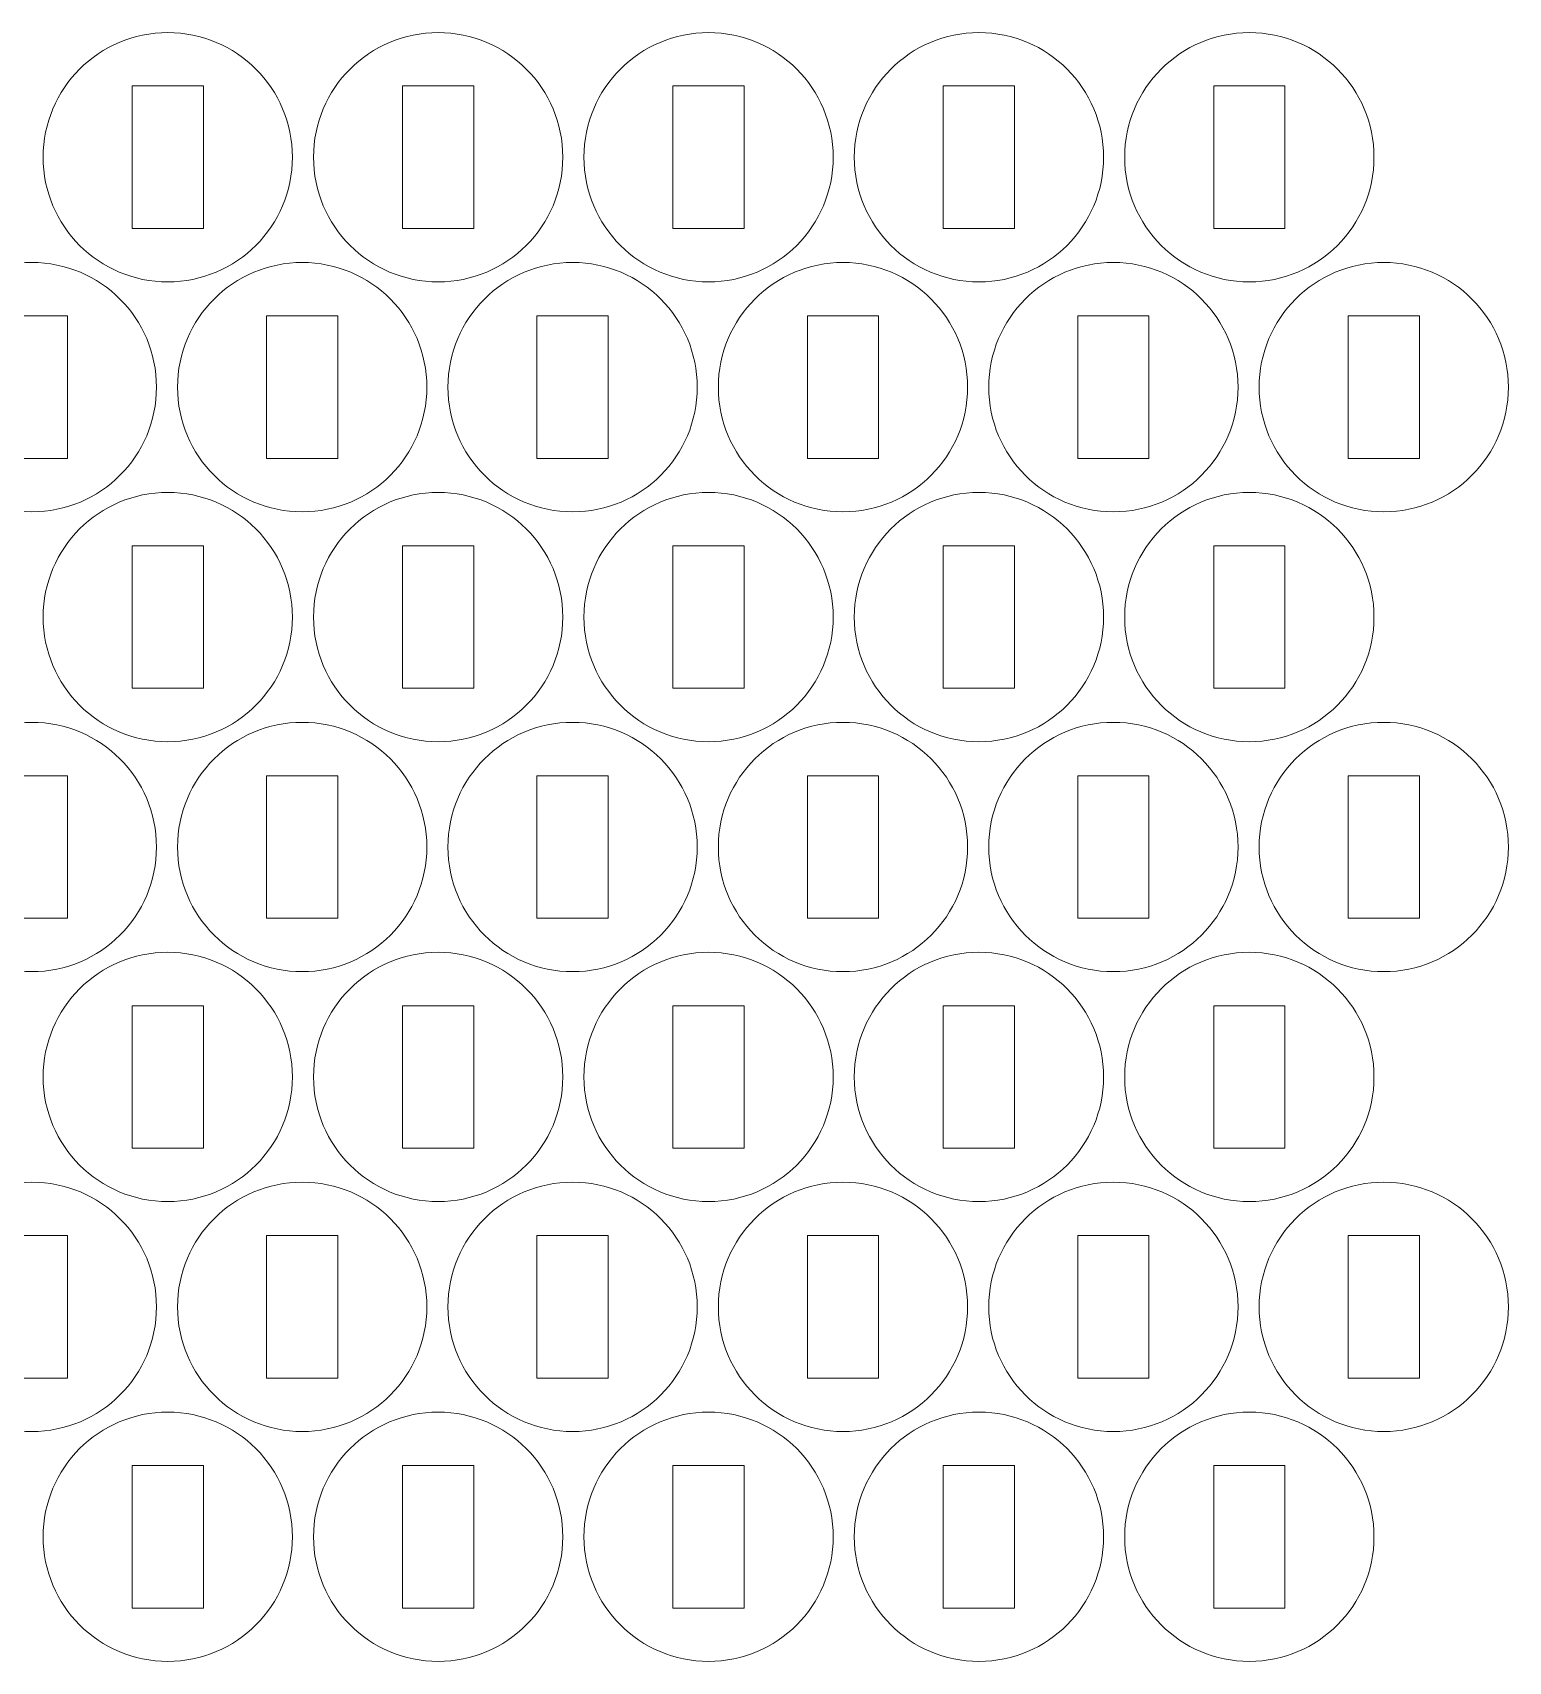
# Model space of a CAD drawing. Header units: millimetres. Extents: x -491 to 491, y -426 to 426.
# Drawn here: x 114.9 to 177.1, y -426 to -357.4 of the extents above; entities that cross this region are included whole.
import ezdxf

# ---------------------------------------------------------------- set-up
doc = ezdxf.new("R2010")
doc.units = ezdxf.units.MM
doc.header["$MEASUREMENT"] = 0
doc.layers.add('Camada 1', color=7, linetype='Continuous')

msp = doc.modelspace()

# ---------------------------------------------------------------- linework, layer by layer
at = {"layer": 'Camada 1', "lineweight": 20}
for points in [[(120.6238, -367.8988), (123.5233, -367.8988), (125.8738, -365.5483), (125.8738, -362.6488), (125.8738, -362.6488), (125.8738, -359.7493), (123.5233, -357.3988), (120.6238, -357.3988), (120.6238, -357.3988), (117.7243, -357.3988), (115.3738, -359.7493), (115.3738, -362.6488), (115.3738, -362.6488), (115.3738, -365.5483), (117.7243, -367.8988), (120.6238, -367.8988)], [(132.012, -367.8988), (134.9115, -367.8988), (137.262, -365.5483), (137.262, -362.6488), (137.262, -362.6488), (137.262, -359.7493), (134.9115, -357.3988), (132.012, -357.3988), (132.012, -357.3988), (129.1125, -357.3988), (126.762, -359.7493), (126.762, -362.6488), (126.762, -362.6488), (126.762, -365.5483), (129.1125, -367.8988), (132.012, -367.8988)], [(143.4002, -367.8988), (146.2997, -367.8988), (148.6502, -365.5483), (148.6502, -362.6488), (148.6502, -362.6488), (148.6502, -359.7493), (146.2997, -357.3988), (143.4002, -357.3988), (143.4002, -357.3988), (140.5007, -357.3988), (138.1502, -359.7493), (138.1502, -362.6488), (138.1502, -362.6488), (138.1502, -365.5483), (140.5007, -367.8988), (143.4002, -367.8988)], [(154.7884, -367.8988), (157.6879, -367.8988), (160.0384, -365.5483), (160.0384, -362.6488), (160.0384, -362.6488), (160.0384, -359.7493), (157.6879, -357.3988), (154.7884, -357.3988), (154.7884, -357.3988), (151.8889, -357.3988), (149.5384, -359.7493), (149.5384, -362.6488), (149.5384, -362.6488), (149.5384, -365.5483), (151.8889, -367.8988), (154.7884, -367.8988)], [(166.1766, -367.8988), (169.0761, -367.8988), (171.4266, -365.5483), (171.4266, -362.6488), (171.4266, -362.6488), (171.4266, -359.7493), (169.0761, -357.3988), (166.1766, -357.3988), (166.1766, -357.3988), (163.2771, -357.3988), (160.9266, -359.7493), (160.9266, -362.6488), (160.9266, -362.6488), (160.9266, -365.5483), (163.2771, -367.8988), (166.1766, -367.8988)], [(119.1238, -365.6488), (119.1238, -365.6488), (122.1238, -365.6488), (122.1238, -365.6488), (122.1238, -365.6488), (122.1238, -365.6488), (122.1238, -359.6488), (122.1238, -359.6488), (122.1238, -359.6488), (122.1238, -359.6488), (119.1238, -359.6488), (119.1238, -359.6488), (119.1238, -359.6488), (119.1238, -359.6488), (119.1238, -365.6488), (119.1238, -365.6488)], [(130.512, -365.6488), (130.512, -365.6488), (133.512, -365.6488), (133.512, -365.6488), (133.512, -365.6488), (133.512, -365.6488), (133.512, -359.6488), (133.512, -359.6488), (133.512, -359.6488), (133.512, -359.6488), (130.512, -359.6488), (130.512, -359.6488), (130.512, -359.6488), (130.512, -359.6488), (130.512, -365.6488), (130.512, -365.6488)], [(141.9002, -365.6488), (141.9002, -365.6488), (144.9002, -365.6488), (144.9002, -365.6488), (144.9002, -365.6488), (144.9002, -365.6488), (144.9002, -359.6488), (144.9002, -359.6488), (144.9002, -359.6488), (144.9002, -359.6488), (141.9002, -359.6488), (141.9002, -359.6488), (141.9002, -359.6488), (141.9002, -359.6488), (141.9002, -365.6488), (141.9002, -365.6488)], [(153.2884, -365.6488), (153.2884, -365.6488), (156.2884, -365.6488), (156.2884, -365.6488), (156.2884, -365.6488), (156.2884, -365.6488), (156.2884, -359.6488), (156.2884, -359.6488), (156.2884, -359.6488), (156.2884, -359.6488), (153.2884, -359.6488), (153.2884, -359.6488), (153.2884, -359.6488), (153.2884, -359.6488), (153.2884, -365.6488), (153.2884, -365.6488)], [(164.6766, -365.6488), (164.6766, -365.6488), (167.6766, -365.6488), (167.6766, -365.6488), (167.6766, -365.6488), (167.6766, -365.6488), (167.6766, -359.6488), (167.6766, -359.6488), (167.6766, -359.6488), (167.6766, -359.6488), (164.6766, -359.6488), (164.6766, -359.6488), (164.6766, -359.6488), (164.6766, -359.6488), (164.6766, -365.6488), (164.6766, -365.6488)], [(114.8977, -377.5826), (117.7972, -377.5826), (120.1477, -375.2321), (120.1477, -372.3326), (120.1477, -372.3326), (120.1477, -369.4331), (117.7972, -367.0826), (114.8977, -367.0826), (114.8977, -367.0826), (111.9982, -367.0826), (109.6477, -369.4331), (109.6477, -372.3326), (109.6477, -372.3326), (109.6477, -375.2321), (111.9982, -377.5826), (114.8977, -377.5826)], [(126.2859, -377.5826), (129.1854, -377.5826), (131.5359, -375.2321), (131.5359, -372.3326), (131.5359, -372.3326), (131.5359, -369.4331), (129.1854, -367.0826), (126.2859, -367.0826), (126.2859, -367.0826), (123.3864, -367.0826), (121.0359, -369.4331), (121.0359, -372.3326), (121.0359, -372.3326), (121.0359, -375.2321), (123.3864, -377.5826), (126.2859, -377.5826)], [(137.6741, -377.5826), (140.5736, -377.5826), (142.9241, -375.2321), (142.9241, -372.3326), (142.9241, -372.3326), (142.9241, -369.4331), (140.5736, -367.0826), (137.6741, -367.0826), (137.6741, -367.0826), (134.7746, -367.0826), (132.4241, -369.4331), (132.4241, -372.3326), (132.4241, -372.3326), (132.4241, -375.2321), (134.7746, -377.5826), (137.6741, -377.5826)], [(149.0623, -377.5826), (151.9618, -377.5826), (154.3123, -375.2321), (154.3123, -372.3326), (154.3123, -372.3326), (154.3123, -369.4331), (151.9618, -367.0826), (149.0623, -367.0826), (149.0623, -367.0826), (146.1628, -367.0826), (143.8123, -369.4331), (143.8123, -372.3326), (143.8123, -372.3326), (143.8123, -375.2321), (146.1628, -377.5826), (149.0623, -377.5826)], [(160.4505, -377.5826), (163.35, -377.5826), (165.7005, -375.2321), (165.7005, -372.3326), (165.7005, -372.3326), (165.7005, -369.4331), (163.35, -367.0826), (160.4505, -367.0826), (160.4505, -367.0826), (157.551, -367.0826), (155.2005, -369.4331), (155.2005, -372.3326), (155.2005, -372.3326), (155.2005, -375.2321), (157.551, -377.5826), (160.4505, -377.5826)], [(171.8387, -377.5826), (174.7382, -377.5826), (177.0887, -375.2321), (177.0887, -372.3326), (177.0887, -372.3326), (177.0887, -369.4331), (174.7382, -367.0826), (171.8387, -367.0826), (171.8387, -367.0826), (168.9392, -367.0826), (166.5887, -369.4331), (166.5887, -372.3326), (166.5887, -372.3326), (166.5887, -375.2321), (168.9392, -377.5826), (171.8387, -377.5826)], [(113.3977, -375.3326), (113.3977, -375.3326), (116.3977, -375.3326), (116.3977, -375.3326), (116.3977, -375.3326), (116.3977, -375.3326), (116.3977, -369.3326), (116.3977, -369.3326), (116.3977, -369.3326), (116.3977, -369.3326), (113.3977, -369.3326), (113.3977, -369.3326), (113.3977, -369.3326), (113.3977, -369.3326), (113.3977, -375.3326), (113.3977, -375.3326)], [(124.7859, -375.3326), (124.7859, -375.3326), (127.7859, -375.3326), (127.7859, -375.3326), (127.7859, -375.3326), (127.7859, -375.3326), (127.7859, -369.3326), (127.7859, -369.3326), (127.7859, -369.3326), (127.7859, -369.3326), (124.7859, -369.3326), (124.7859, -369.3326), (124.7859, -369.3326), (124.7859, -369.3326), (124.7859, -375.3326), (124.7859, -375.3326)], [(136.1741, -375.3326), (136.1741, -375.3326), (139.1741, -375.3326), (139.1741, -375.3326), (139.1741, -375.3326), (139.1741, -375.3326), (139.1741, -369.3326), (139.1741, -369.3326), (139.1741, -369.3326), (139.1741, -369.3326), (136.1741, -369.3326), (136.1741, -369.3326), (136.1741, -369.3326), (136.1741, -369.3326), (136.1741, -375.3326), (136.1741, -375.3326)], [(147.5623, -375.3326), (147.5623, -375.3326), (150.5623, -375.3326), (150.5623, -375.3326), (150.5623, -375.3326), (150.5623, -375.3326), (150.5623, -369.3326), (150.5623, -369.3326), (150.5623, -369.3326), (150.5623, -369.3326), (147.5623, -369.3326), (147.5623, -369.3326), (147.5623, -369.3326), (147.5623, -369.3326), (147.5623, -375.3326), (147.5623, -375.3326)], [(158.9505, -375.3326), (158.9505, -375.3326), (161.9505, -375.3326), (161.9505, -375.3326), (161.9505, -375.3326), (161.9505, -375.3326), (161.9505, -369.3326), (161.9505, -369.3326), (161.9505, -369.3326), (161.9505, -369.3326), (158.9505, -369.3326), (158.9505, -369.3326), (158.9505, -369.3326), (158.9505, -369.3326), (158.9505, -375.3326), (158.9505, -375.3326)], [(170.3387, -375.3326), (170.3387, -375.3326), (173.3387, -375.3326), (173.3387, -375.3326), (173.3387, -375.3326), (173.3387, -375.3326), (173.3387, -369.3326), (173.3387, -369.3326), (173.3387, -369.3326), (173.3387, -369.3326), (170.3387, -369.3326), (170.3387, -369.3326), (170.3387, -369.3326), (170.3387, -369.3326), (170.3387, -375.3326), (170.3387, -375.3326)], [(120.6238, -387.2663), (123.5233, -387.2663), (125.8738, -384.9158), (125.8738, -382.0163), (125.8738, -382.0163), (125.8738, -379.1168), (123.5233, -376.7663), (120.6238, -376.7663), (120.6238, -376.7663), (117.7243, -376.7663), (115.3738, -379.1168), (115.3738, -382.0163), (115.3738, -382.0163), (115.3738, -384.9158), (117.7243, -387.2663), (120.6238, -387.2663)], [(132.012, -387.2663), (134.9115, -387.2663), (137.262, -384.9158), (137.262, -382.0163), (137.262, -382.0163), (137.262, -379.1168), (134.9115, -376.7663), (132.012, -376.7663), (132.012, -376.7663), (129.1125, -376.7663), (126.762, -379.1168), (126.762, -382.0163), (126.762, -382.0163), (126.762, -384.9158), (129.1125, -387.2663), (132.012, -387.2663)], [(143.4002, -387.2663), (146.2997, -387.2663), (148.6502, -384.9158), (148.6502, -382.0163), (148.6502, -382.0163), (148.6502, -379.1168), (146.2997, -376.7663), (143.4002, -376.7663), (143.4002, -376.7663), (140.5007, -376.7663), (138.1502, -379.1168), (138.1502, -382.0163), (138.1502, -382.0163), (138.1502, -384.9158), (140.5007, -387.2663), (143.4002, -387.2663)], [(154.7884, -387.2663), (157.6879, -387.2663), (160.0384, -384.9158), (160.0384, -382.0163), (160.0384, -382.0163), (160.0384, -379.1168), (157.6879, -376.7663), (154.7884, -376.7663), (154.7884, -376.7663), (151.8889, -376.7663), (149.5384, -379.1168), (149.5384, -382.0163), (149.5384, -382.0163), (149.5384, -384.9158), (151.8889, -387.2663), (154.7884, -387.2663)], [(166.1766, -387.2663), (169.0761, -387.2663), (171.4266, -384.9158), (171.4266, -382.0163), (171.4266, -382.0163), (171.4266, -379.1168), (169.0761, -376.7663), (166.1766, -376.7663), (166.1766, -376.7663), (163.2771, -376.7663), (160.9266, -379.1168), (160.9266, -382.0163), (160.9266, -382.0163), (160.9266, -384.9158), (163.2771, -387.2663), (166.1766, -387.2663)], [(119.1238, -385.0163), (119.1238, -385.0163), (122.1238, -385.0163), (122.1238, -385.0163), (122.1238, -385.0163), (122.1238, -385.0163), (122.1238, -379.0163), (122.1238, -379.0163), (122.1238, -379.0163), (122.1238, -379.0163), (119.1238, -379.0163), (119.1238, -379.0163), (119.1238, -379.0163), (119.1238, -379.0163), (119.1238, -385.0163), (119.1238, -385.0163)], [(130.512, -385.0163), (130.512, -385.0163), (133.512, -385.0163), (133.512, -385.0163), (133.512, -385.0163), (133.512, -385.0163), (133.512, -379.0163), (133.512, -379.0163), (133.512, -379.0163), (133.512, -379.0163), (130.512, -379.0163), (130.512, -379.0163), (130.512, -379.0163), (130.512, -379.0163), (130.512, -385.0163), (130.512, -385.0163)], [(141.9002, -385.0163), (141.9002, -385.0163), (144.9002, -385.0163), (144.9002, -385.0163), (144.9002, -385.0163), (144.9002, -385.0163), (144.9002, -379.0163), (144.9002, -379.0163), (144.9002, -379.0163), (144.9002, -379.0163), (141.9002, -379.0163), (141.9002, -379.0163), (141.9002, -379.0163), (141.9002, -379.0163), (141.9002, -385.0163), (141.9002, -385.0163)], [(153.2884, -385.0163), (153.2884, -385.0163), (156.2884, -385.0163), (156.2884, -385.0163), (156.2884, -385.0163), (156.2884, -385.0163), (156.2884, -379.0163), (156.2884, -379.0163), (156.2884, -379.0163), (156.2884, -379.0163), (153.2884, -379.0163), (153.2884, -379.0163), (153.2884, -379.0163), (153.2884, -379.0163), (153.2884, -385.0163), (153.2884, -385.0163)], [(164.6766, -385.0163), (164.6766, -385.0163), (167.6766, -385.0163), (167.6766, -385.0163), (167.6766, -385.0163), (167.6766, -385.0163), (167.6766, -379.0163), (167.6766, -379.0163), (167.6766, -379.0163), (167.6766, -379.0163), (164.6766, -379.0163), (164.6766, -379.0163), (164.6766, -379.0163), (164.6766, -379.0163), (164.6766, -385.0163), (164.6766, -385.0163)], [(114.8977, -396.9501), (117.7972, -396.9501), (120.1477, -394.5996), (120.1477, -391.7001), (120.1477, -391.7001), (120.1477, -388.8006), (117.7972, -386.4501), (114.8977, -386.4501), (114.8977, -386.4501), (111.9982, -386.4501), (109.6477, -388.8006), (109.6477, -391.7001), (109.6477, -391.7001), (109.6477, -394.5996), (111.9982, -396.9501), (114.8977, -396.9501)], [(126.2859, -396.9501), (129.1854, -396.9501), (131.5359, -394.5996), (131.5359, -391.7001), (131.5359, -391.7001), (131.5359, -388.8006), (129.1854, -386.4501), (126.2859, -386.4501), (126.2859, -386.4501), (123.3864, -386.4501), (121.0359, -388.8006), (121.0359, -391.7001), (121.0359, -391.7001), (121.0359, -394.5996), (123.3864, -396.9501), (126.2859, -396.9501)], [(137.6741, -396.9501), (140.5736, -396.9501), (142.9241, -394.5996), (142.9241, -391.7001), (142.9241, -391.7001), (142.9241, -388.8006), (140.5736, -386.4501), (137.6741, -386.4501), (137.6741, -386.4501), (134.7746, -386.4501), (132.4241, -388.8006), (132.4241, -391.7001), (132.4241, -391.7001), (132.4241, -394.5996), (134.7746, -396.9501), (137.6741, -396.9501)], [(149.0623, -396.9501), (151.9618, -396.9501), (154.3123, -394.5996), (154.3123, -391.7001), (154.3123, -391.7001), (154.3123, -388.8006), (151.9618, -386.4501), (149.0623, -386.4501), (149.0623, -386.4501), (146.1628, -386.4501), (143.8123, -388.8006), (143.8123, -391.7001), (143.8123, -391.7001), (143.8123, -394.5996), (146.1628, -396.9501), (149.0623, -396.9501)], [(160.4505, -396.9501), (163.35, -396.9501), (165.7005, -394.5996), (165.7005, -391.7001), (165.7005, -391.7001), (165.7005, -388.8006), (163.35, -386.4501), (160.4505, -386.4501), (160.4505, -386.4501), (157.551, -386.4501), (155.2005, -388.8006), (155.2005, -391.7001), (155.2005, -391.7001), (155.2005, -394.5996), (157.551, -396.9501), (160.4505, -396.9501)], [(171.8387, -396.9501), (174.7382, -396.9501), (177.0887, -394.5996), (177.0887, -391.7001), (177.0887, -391.7001), (177.0887, -388.8006), (174.7382, -386.4501), (171.8387, -386.4501), (171.8387, -386.4501), (168.9392, -386.4501), (166.5887, -388.8006), (166.5887, -391.7001), (166.5887, -391.7001), (166.5887, -394.5996), (168.9392, -396.9501), (171.8387, -396.9501)], [(113.3977, -394.7001), (113.3977, -394.7001), (116.3977, -394.7001), (116.3977, -394.7001), (116.3977, -394.7001), (116.3977, -394.7001), (116.3977, -388.7001), (116.3977, -388.7001), (116.3977, -388.7001), (116.3977, -388.7001), (113.3977, -388.7001), (113.3977, -388.7001), (113.3977, -388.7001), (113.3977, -388.7001), (113.3977, -394.7001), (113.3977, -394.7001)], [(124.7859, -394.7001), (124.7859, -394.7001), (127.7859, -394.7001), (127.7859, -394.7001), (127.7859, -394.7001), (127.7859, -394.7001), (127.7859, -388.7001), (127.7859, -388.7001), (127.7859, -388.7001), (127.7859, -388.7001), (124.7859, -388.7001), (124.7859, -388.7001), (124.7859, -388.7001), (124.7859, -388.7001), (124.7859, -394.7001), (124.7859, -394.7001)], [(136.1741, -394.7001), (136.1741, -394.7001), (139.1741, -394.7001), (139.1741, -394.7001), (139.1741, -394.7001), (139.1741, -394.7001), (139.1741, -388.7001), (139.1741, -388.7001), (139.1741, -388.7001), (139.1741, -388.7001), (136.1741, -388.7001), (136.1741, -388.7001), (136.1741, -388.7001), (136.1741, -388.7001), (136.1741, -394.7001), (136.1741, -394.7001)], [(147.5623, -394.7001), (147.5623, -394.7001), (150.5623, -394.7001), (150.5623, -394.7001), (150.5623, -394.7001), (150.5623, -394.7001), (150.5623, -388.7001), (150.5623, -388.7001), (150.5623, -388.7001), (150.5623, -388.7001), (147.5623, -388.7001), (147.5623, -388.7001), (147.5623, -388.7001), (147.5623, -388.7001), (147.5623, -394.7001), (147.5623, -394.7001)], [(158.9505, -394.7001), (158.9505, -394.7001), (161.9505, -394.7001), (161.9505, -394.7001), (161.9505, -394.7001), (161.9505, -394.7001), (161.9505, -388.7001), (161.9505, -388.7001), (161.9505, -388.7001), (161.9505, -388.7001), (158.9505, -388.7001), (158.9505, -388.7001), (158.9505, -388.7001), (158.9505, -388.7001), (158.9505, -394.7001), (158.9505, -394.7001)], [(170.3387, -394.7001), (170.3387, -394.7001), (173.3387, -394.7001), (173.3387, -394.7001), (173.3387, -394.7001), (173.3387, -394.7001), (173.3387, -388.7001), (173.3387, -388.7001), (173.3387, -388.7001), (173.3387, -388.7001), (170.3387, -388.7001), (170.3387, -388.7001), (170.3387, -388.7001), (170.3387, -388.7001), (170.3387, -394.7001), (170.3387, -394.7001)], [(120.6238, -406.6338), (123.5233, -406.6338), (125.8738, -404.2833), (125.8738, -401.3838), (125.8738, -401.3838), (125.8738, -398.4843), (123.5233, -396.1338), (120.6238, -396.1338), (120.6238, -396.1338), (117.7243, -396.1338), (115.3738, -398.4843), (115.3738, -401.3838), (115.3738, -401.3838), (115.3738, -404.2833), (117.7243, -406.6338), (120.6238, -406.6338)], [(132.012, -406.6338), (134.9115, -406.6338), (137.262, -404.2833), (137.262, -401.3838), (137.262, -401.3838), (137.262, -398.4843), (134.9115, -396.1338), (132.012, -396.1338), (132.012, -396.1338), (129.1125, -396.1338), (126.762, -398.4843), (126.762, -401.3838), (126.762, -401.3838), (126.762, -404.2833), (129.1125, -406.6338), (132.012, -406.6338)], [(143.4002, -406.6338), (146.2997, -406.6338), (148.6502, -404.2833), (148.6502, -401.3838), (148.6502, -401.3838), (148.6502, -398.4843), (146.2997, -396.1338), (143.4002, -396.1338), (143.4002, -396.1338), (140.5007, -396.1338), (138.1502, -398.4843), (138.1502, -401.3838), (138.1502, -401.3838), (138.1502, -404.2833), (140.5007, -406.6338), (143.4002, -406.6338)], [(154.7884, -406.6338), (157.6879, -406.6338), (160.0384, -404.2833), (160.0384, -401.3838), (160.0384, -401.3838), (160.0384, -398.4843), (157.6879, -396.1338), (154.7884, -396.1338), (154.7884, -396.1338), (151.8889, -396.1338), (149.5384, -398.4843), (149.5384, -401.3838), (149.5384, -401.3838), (149.5384, -404.2833), (151.8889, -406.6338), (154.7884, -406.6338)], [(166.1766, -406.6338), (169.0761, -406.6338), (171.4266, -404.2833), (171.4266, -401.3838), (171.4266, -401.3838), (171.4266, -398.4843), (169.0761, -396.1338), (166.1766, -396.1338), (166.1766, -396.1338), (163.2771, -396.1338), (160.9266, -398.4843), (160.9266, -401.3838), (160.9266, -401.3838), (160.9266, -404.2833), (163.2771, -406.6338), (166.1766, -406.6338)], [(119.1238, -404.3838), (119.1238, -404.3838), (122.1238, -404.3838), (122.1238, -404.3838), (122.1238, -404.3838), (122.1238, -404.3838), (122.1238, -398.3838), (122.1238, -398.3838), (122.1238, -398.3838), (122.1238, -398.3838), (119.1238, -398.3838), (119.1238, -398.3838), (119.1238, -398.3838), (119.1238, -398.3838), (119.1238, -404.3838), (119.1238, -404.3838)], [(130.512, -404.3838), (130.512, -404.3838), (133.512, -404.3838), (133.512, -404.3838), (133.512, -404.3838), (133.512, -404.3838), (133.512, -398.3838), (133.512, -398.3838), (133.512, -398.3838), (133.512, -398.3838), (130.512, -398.3838), (130.512, -398.3838), (130.512, -398.3838), (130.512, -398.3838), (130.512, -404.3838), (130.512, -404.3838)], [(141.9002, -404.3838), (141.9002, -404.3838), (144.9002, -404.3838), (144.9002, -404.3838), (144.9002, -404.3838), (144.9002, -404.3838), (144.9002, -398.3838), (144.9002, -398.3838), (144.9002, -398.3838), (144.9002, -398.3838), (141.9002, -398.3838), (141.9002, -398.3838), (141.9002, -398.3838), (141.9002, -398.3838), (141.9002, -404.3838), (141.9002, -404.3838)], [(153.2884, -404.3838), (153.2884, -404.3838), (156.2884, -404.3838), (156.2884, -404.3838), (156.2884, -404.3838), (156.2884, -404.3838), (156.2884, -398.3838), (156.2884, -398.3838), (156.2884, -398.3838), (156.2884, -398.3838), (153.2884, -398.3838), (153.2884, -398.3838), (153.2884, -398.3838), (153.2884, -398.3838), (153.2884, -404.3838), (153.2884, -404.3838)], [(164.6766, -404.3838), (164.6766, -404.3838), (167.6766, -404.3838), (167.6766, -404.3838), (167.6766, -404.3838), (167.6766, -404.3838), (167.6766, -398.3838), (167.6766, -398.3838), (167.6766, -398.3838), (167.6766, -398.3838), (164.6766, -398.3838), (164.6766, -398.3838), (164.6766, -398.3838), (164.6766, -398.3838), (164.6766, -404.3838), (164.6766, -404.3838)], [(114.8977, -416.3176), (117.7972, -416.3176), (120.1477, -413.9671), (120.1477, -411.0676), (120.1477, -411.0676), (120.1477, -408.1681), (117.7972, -405.8176), (114.8977, -405.8176), (114.8977, -405.8176), (111.9982, -405.8176), (109.6477, -408.1681), (109.6477, -411.0676), (109.6477, -411.0676), (109.6477, -413.9671), (111.9982, -416.3176), (114.8977, -416.3176)], [(126.2859, -416.3176), (129.1854, -416.3176), (131.5359, -413.9671), (131.5359, -411.0676), (131.5359, -411.0676), (131.5359, -408.1681), (129.1854, -405.8176), (126.2859, -405.8176), (126.2859, -405.8176), (123.3864, -405.8176), (121.0359, -408.1681), (121.0359, -411.0676), (121.0359, -411.0676), (121.0359, -413.9671), (123.3864, -416.3176), (126.2859, -416.3176)], [(137.6741, -416.3176), (140.5736, -416.3176), (142.9241, -413.9671), (142.9241, -411.0676), (142.9241, -411.0676), (142.9241, -408.1681), (140.5736, -405.8176), (137.6741, -405.8176), (137.6741, -405.8176), (134.7746, -405.8176), (132.4241, -408.1681), (132.4241, -411.0676), (132.4241, -411.0676), (132.4241, -413.9671), (134.7746, -416.3176), (137.6741, -416.3176)], [(149.0623, -416.3176), (151.9618, -416.3176), (154.3123, -413.9671), (154.3123, -411.0676), (154.3123, -411.0676), (154.3123, -408.1681), (151.9618, -405.8176), (149.0623, -405.8176), (149.0623, -405.8176), (146.1628, -405.8176), (143.8123, -408.1681), (143.8123, -411.0676), (143.8123, -411.0676), (143.8123, -413.9671), (146.1628, -416.3176), (149.0623, -416.3176)], [(160.4505, -416.3176), (163.35, -416.3176), (165.7005, -413.9671), (165.7005, -411.0676), (165.7005, -411.0676), (165.7005, -408.1681), (163.35, -405.8176), (160.4505, -405.8176), (160.4505, -405.8176), (157.551, -405.8176), (155.2005, -408.1681), (155.2005, -411.0676), (155.2005, -411.0676), (155.2005, -413.9671), (157.551, -416.3176), (160.4505, -416.3176)], [(171.8387, -416.3176), (174.7382, -416.3176), (177.0887, -413.9671), (177.0887, -411.0676), (177.0887, -411.0676), (177.0887, -408.1681), (174.7382, -405.8176), (171.8387, -405.8176), (171.8387, -405.8176), (168.9392, -405.8176), (166.5887, -408.1681), (166.5887, -411.0676), (166.5887, -411.0676), (166.5887, -413.9671), (168.9392, -416.3176), (171.8387, -416.3176)], [(113.3977, -414.0676), (113.3977, -414.0676), (116.3977, -414.0676), (116.3977, -414.0676), (116.3977, -414.0676), (116.3977, -414.0676), (116.3977, -408.0676), (116.3977, -408.0676), (116.3977, -408.0676), (116.3977, -408.0676), (113.3977, -408.0676), (113.3977, -408.0676), (113.3977, -408.0676), (113.3977, -408.0676), (113.3977, -414.0676), (113.3977, -414.0676)], [(124.7859, -414.0676), (124.7859, -414.0676), (127.7859, -414.0676), (127.7859, -414.0676), (127.7859, -414.0676), (127.7859, -414.0676), (127.7859, -408.0676), (127.7859, -408.0676), (127.7859, -408.0676), (127.7859, -408.0676), (124.7859, -408.0676), (124.7859, -408.0676), (124.7859, -408.0676), (124.7859, -408.0676), (124.7859, -414.0676), (124.7859, -414.0676)], [(136.1741, -414.0676), (136.1741, -414.0676), (139.1741, -414.0676), (139.1741, -414.0676), (139.1741, -414.0676), (139.1741, -414.0676), (139.1741, -408.0676), (139.1741, -408.0676), (139.1741, -408.0676), (139.1741, -408.0676), (136.1741, -408.0676), (136.1741, -408.0676), (136.1741, -408.0676), (136.1741, -408.0676), (136.1741, -414.0676), (136.1741, -414.0676)], [(147.5623, -414.0676), (147.5623, -414.0676), (150.5623, -414.0676), (150.5623, -414.0676), (150.5623, -414.0676), (150.5623, -414.0676), (150.5623, -408.0676), (150.5623, -408.0676), (150.5623, -408.0676), (150.5623, -408.0676), (147.5623, -408.0676), (147.5623, -408.0676), (147.5623, -408.0676), (147.5623, -408.0676), (147.5623, -414.0676), (147.5623, -414.0676)], [(158.9505, -414.0676), (158.9505, -414.0676), (161.9505, -414.0676), (161.9505, -414.0676), (161.9505, -414.0676), (161.9505, -414.0676), (161.9505, -408.0676), (161.9505, -408.0676), (161.9505, -408.0676), (161.9505, -408.0676), (158.9505, -408.0676), (158.9505, -408.0676), (158.9505, -408.0676), (158.9505, -408.0676), (158.9505, -414.0676), (158.9505, -414.0676)], [(170.3387, -414.0676), (170.3387, -414.0676), (173.3387, -414.0676), (173.3387, -414.0676), (173.3387, -414.0676), (173.3387, -414.0676), (173.3387, -408.0676), (173.3387, -408.0676), (173.3387, -408.0676), (173.3387, -408.0676), (170.3387, -408.0676), (170.3387, -408.0676), (170.3387, -408.0676), (170.3387, -408.0676), (170.3387, -414.0676), (170.3387, -414.0676)], [(120.6238, -426.0013), (123.5233, -426.0013), (125.8738, -423.6508), (125.8738, -420.7513), (125.8738, -420.7513), (125.8738, -417.8518), (123.5233, -415.5013), (120.6238, -415.5013), (120.6238, -415.5013), (117.7243, -415.5013), (115.3738, -417.8518), (115.3738, -420.7513), (115.3738, -420.7513), (115.3738, -423.6508), (117.7243, -426.0013), (120.6238, -426.0013)], [(132.012, -426.0013), (134.9115, -426.0013), (137.262, -423.6508), (137.262, -420.7513), (137.262, -420.7513), (137.262, -417.8518), (134.9115, -415.5013), (132.012, -415.5013), (132.012, -415.5013), (129.1125, -415.5013), (126.762, -417.8518), (126.762, -420.7513), (126.762, -420.7513), (126.762, -423.6508), (129.1125, -426.0013), (132.012, -426.0013)], [(143.4002, -426.0013), (146.2997, -426.0013), (148.6502, -423.6508), (148.6502, -420.7513), (148.6502, -420.7513), (148.6502, -417.8518), (146.2997, -415.5013), (143.4002, -415.5013), (143.4002, -415.5013), (140.5007, -415.5013), (138.1502, -417.8518), (138.1502, -420.7513), (138.1502, -420.7513), (138.1502, -423.6508), (140.5007, -426.0013), (143.4002, -426.0013)], [(154.7884, -426.0013), (157.6879, -426.0013), (160.0384, -423.6508), (160.0384, -420.7513), (160.0384, -420.7513), (160.0384, -417.8518), (157.6879, -415.5013), (154.7884, -415.5013), (154.7884, -415.5013), (151.8889, -415.5013), (149.5384, -417.8518), (149.5384, -420.7513), (149.5384, -420.7513), (149.5384, -423.6508), (151.8889, -426.0013), (154.7884, -426.0013)], [(166.1766, -426.0013), (169.0761, -426.0013), (171.4266, -423.6508), (171.4266, -420.7513), (171.4266, -420.7513), (171.4266, -417.8518), (169.0761, -415.5013), (166.1766, -415.5013), (166.1766, -415.5013), (163.2771, -415.5013), (160.9266, -417.8518), (160.9266, -420.7513), (160.9266, -420.7513), (160.9266, -423.6508), (163.2771, -426.0013), (166.1766, -426.0013)], [(119.1238, -423.7513), (119.1238, -423.7513), (122.1238, -423.7513), (122.1238, -423.7513), (122.1238, -423.7513), (122.1238, -423.7513), (122.1238, -417.7513), (122.1238, -417.7513), (122.1238, -417.7513), (122.1238, -417.7513), (119.1238, -417.7513), (119.1238, -417.7513), (119.1238, -417.7513), (119.1238, -417.7513), (119.1238, -423.7513), (119.1238, -423.7513)], [(130.512, -423.7513), (130.512, -423.7513), (133.512, -423.7513), (133.512, -423.7513), (133.512, -423.7513), (133.512, -423.7513), (133.512, -417.7513), (133.512, -417.7513), (133.512, -417.7513), (133.512, -417.7513), (130.512, -417.7513), (130.512, -417.7513), (130.512, -417.7513), (130.512, -417.7513), (130.512, -423.7513), (130.512, -423.7513)], [(141.9002, -423.7513), (141.9002, -423.7513), (144.9002, -423.7513), (144.9002, -423.7513), (144.9002, -423.7513), (144.9002, -423.7513), (144.9002, -417.7513), (144.9002, -417.7513), (144.9002, -417.7513), (144.9002, -417.7513), (141.9002, -417.7513), (141.9002, -417.7513), (141.9002, -417.7513), (141.9002, -417.7513), (141.9002, -423.7513), (141.9002, -423.7513)], [(153.2884, -423.7513), (153.2884, -423.7513), (156.2884, -423.7513), (156.2884, -423.7513), (156.2884, -423.7513), (156.2884, -423.7513), (156.2884, -417.7513), (156.2884, -417.7513), (156.2884, -417.7513), (156.2884, -417.7513), (153.2884, -417.7513), (153.2884, -417.7513), (153.2884, -417.7513), (153.2884, -417.7513), (153.2884, -423.7513), (153.2884, -423.7513)], [(164.6766, -423.7513), (164.6766, -423.7513), (167.6766, -423.7513), (167.6766, -423.7513), (167.6766, -423.7513), (167.6766, -423.7513), (167.6766, -417.7513), (167.6766, -417.7513), (167.6766, -417.7513), (167.6766, -417.7513), (164.6766, -417.7513), (164.6766, -417.7513), (164.6766, -417.7513), (164.6766, -417.7513), (164.6766, -423.7513), (164.6766, -423.7513)]]:
    msp.add_open_spline(points, degree=3, knots=[0, 0, 0, 0, 0.2, 0.2, 0.2, 0.2, 0.4, 0.4, 0.4, 0.4, 0.6, 0.6, 0.6, 0.6, 1, 1, 1, 1], dxfattribs=at)

doc.saveas('drawing.dxf')
